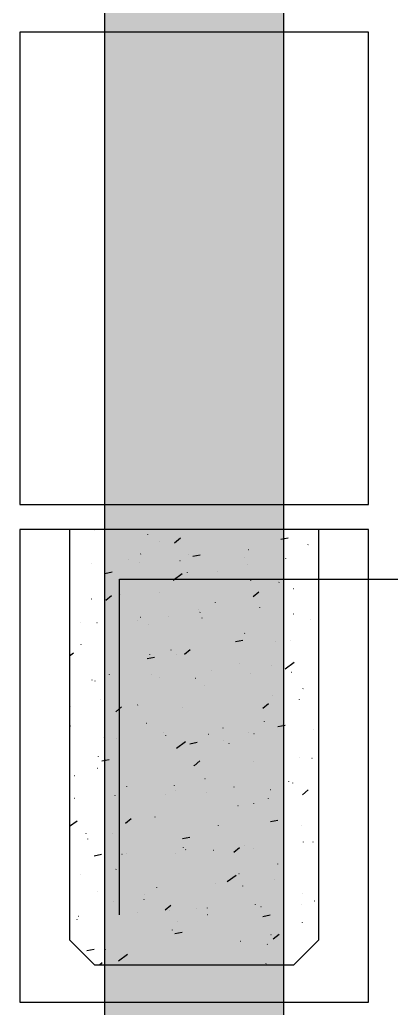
# Model space of a CAD drawing. Extents: x 0 to 119, y 0 to 84.
# Drawn here: x 67.092 to 67.688, y 67.962 to 69.552 of the extents above; entities that cross this region are included whole.
import ezdxf

# ---------------------------------------------------------------- set-up
doc = ezdxf.new("R2010")
doc.units = 0
doc.header["$MEASUREMENT"] = 0
for name, color, linetype in [('29', 9, 'CONTINUOUS'), ('4', 5, 'CONTINUOUS'), ('9', 8, 'CONTINUOUS')]:
    doc.layers.add(name, color=color, linetype=linetype)

msp = doc.modelspace()

# ---------------------------------------------------------------- linework, layer by layer
at = {"layer": '29', "color": 9, "linetype": 'Continuous'}
msp.add_lwpolyline([(67.227788, 63.132318), (67.515788, 63.132318), (67.515788, 74.332318), (67.227788, 74.332318), (67.227788, 63.132318)], dxfattribs=at)
for points in [[(67.227788, 63.132318), (67.515788, 63.132318), (67.515788, 74.332318)], [(67.227788, 63.132318), (67.515788, 74.332318), (67.227788, 74.332318)], [(67.227788, 63.132318), (67.227788, 74.332318), (67.227788, 63.132318)]]:
    msp.add_solid(points, dxfattribs=at)
at = {"layer": '4', "color": 5, "linetype": 'Continuous'}
for p, q in [((67.25179, 68.112318), (67.25179, 68.652318)), ((67.25179, 68.652318), (72.29179, 68.652318))]:
    msp.add_line(p, q, dxfattribs=at)
at = {"layer": '9', "color": 8, "linetype": 'Continuous'}
for p, q in [((67.65193, 68.732508), (67.09165, 68.732508)), ((67.09165, 68.732508), (67.09165, 67.972128)), ((67.212037, 68.731447), (67.212232, 68.73149)), ((67.297455, 68.724432), (67.297577, 68.724591)), ((67.65193, 67.972128), (67.65193, 68.732508)), ((67.17169, 68.722502), (67.17169, 68.722502)), ((67.315556, 68.712232), (67.315582, 68.712431)), ((67.340399, 68.711128), (67.349596, 68.718845)), ((67.511214, 68.716732), (67.522999, 68.719023)), ((67.285692, 68.692888), (67.285888, 68.692932)), ((67.362571, 68.692046), (67.362693, 68.692205)), ((67.45875, 68.700142), (67.458872, 68.7003)), ((67.554624, 68.70784), (67.554746, 68.707999)), ((67.17169, 68.67778), (67.17169, 68.67778)), ((67.17169, 68.67778), (67.17169, 68.67778)), ((67.207294, 68.676957), (67.20732, 68.677155)), ((67.266697, 68.684348), (67.266819, 68.684506)), ((67.28404, 68.679565), (67.28424, 68.679573)), ((67.34901, 68.682401), (67.34921, 68.68241)), ((67.369789, 68.689242), (67.381574, 68.691533)), ((67.452563, 68.686922), (67.452763, 68.686931)), ((67.458003, 68.676201), (67.458198, 68.676244)), ((67.519261, 68.685414), (67.519287, 68.685612)), ((67.17169, 68.674659), (67.17169, 68.674659)), ((67.17169, 68.674659), (67.17169, 68.674659)), ((67.17169, 68.674659), (67.17169, 68.674659)), ((67.17169, 68.667615), (67.17169, 68.667615)), ((67.17169, 68.667615), (67.17169, 68.667615)), ((67.228364, 68.661752), (67.240149, 68.664043)), ((67.337909, 68.650694), (67.352445, 68.661326)), ((67.360937, 68.66341), (67.360963, 68.663608)), ((67.409164, 68.665373), (67.409359, 68.665417)), ((67.17169, 68.650736), (67.17169, 68.650736)), ((67.46279, 68.650001), (67.462816, 68.650199)), ((67.508092, 68.647198), (67.508214, 68.647356)), ((67.316039, 68.631404), (67.31616, 68.631562)), ((67.46646, 68.624331), (67.475657, 68.632048)), ((67.531658, 68.637642), (67.531853, 68.637685)), ((67.17169, 68.612727), (67.17169, 68.612727)), ((67.17169, 68.612727), (67.17169, 68.612727)), ((67.206969, 68.620548), (67.207165, 68.620591)), ((67.230033, 68.61852), (67.23923, 68.626238)), ((67.252675, 68.628135), (67.252702, 68.628333)), ((67.406319, 68.614588), (67.406345, 68.614786)), ((67.37928, 68.60386), (67.379475, 68.603904)), ((67.381155, 68.599018), (67.381277, 68.599177)), ((67.477334, 68.607113), (67.477456, 68.607272)), ((67.17169, 68.580963), (67.17169, 68.580963)), ((67.17169, 68.580963), (67.17169, 68.580963)), ((67.17169, 68.580963), (67.17169, 68.580963)), ((67.189102, 68.583224), (67.189224, 68.583383)), ((67.215688, 68.582884), (67.215887, 68.582893)), ((67.280658, 68.585721), (67.280858, 68.58573)), ((67.285281, 68.591319), (67.285403, 68.591478)), ((67.330441, 68.593033), (67.330636, 68.593076)), ((67.384211, 68.590242), (67.384411, 68.590251)), ((67.531145, 68.596657), (67.531345, 68.596666)), ((67.558233, 68.587907), (67.558259, 68.588106)), ((67.17169, 68.569565), (67.17169, 68.569565)), ((67.298057, 68.579312), (67.298083, 68.579511)), ((67.452935, 68.565302), (67.45313, 68.565345)), ((67.17169, 68.560533), (67.17169, 68.560533)), ((67.17169, 68.557839), (67.17169, 68.557839)), ((67.17169, 68.557839), (67.17169, 68.557839)), ((67.17169, 68.557839), (67.17169, 68.557839)), ((67.437965, 68.552212), (67.44975, 68.554503)), ((67.501762, 68.552494), (67.501788, 68.552692)), ((67.526676, 68.554169), (67.526798, 68.554328)), ((67.17169, 68.529111), (67.178019, 68.53374)), ((67.190265, 68.547608), (67.190291, 68.547806)), ((67.334623, 68.538375), (67.334744, 68.538534)), ((67.356094, 68.531723), (67.365292, 68.539441)), ((67.251718, 68.520693), (67.251913, 68.520736)), ((67.29654, 68.524722), (67.308325, 68.527013)), ((67.300557, 68.53152), (67.300752, 68.531563)), ((67.343438, 68.53049), (67.343464, 68.530688)), ((67.445291, 68.517081), (67.445317, 68.517279)), ((67.517918, 68.508203), (67.532453, 68.518836)), ((67.17169, 68.502951), (67.17169, 68.502951)), ((67.17169, 68.502951), (67.17169, 68.502951)), ((67.17169, 68.502951), (67.17169, 68.502951)), ((67.399739, 68.505989), (67.399861, 68.506148)), ((67.495918, 68.514085), (67.49604, 68.514243)), ((67.527763, 68.502814), (67.527963, 68.502823)), ((67.17169, 68.500453), (67.17169, 68.500453)), ((67.17169, 68.487267), (67.17169, 68.487267)), ((67.207686, 68.490196), (67.207808, 68.490354)), ((67.212306, 68.489041), (67.212506, 68.489049)), ((67.235646, 68.498786), (67.235672, 68.498984)), ((67.303865, 68.498291), (67.303986, 68.49845)), ((67.315859, 68.493562), (67.316059, 68.493571)), ((67.374212, 68.492961), (67.374407, 68.493005)), ((67.462793, 68.499977), (67.462993, 68.499986)), ((67.388819, 68.481668), (67.388846, 68.481866)), ((67.546523, 68.476274), (67.546718, 68.476317)), ((67.221834, 68.45918), (67.222029, 68.459223)), ((67.497683, 68.465446), (67.497879, 68.46549)), ((67.541204, 68.458558), (67.54123, 68.458757)), ((67.17169, 68.448063), (67.17169, 68.448063)), ((67.17169, 68.448063), (67.17169, 68.448063)), ((67.17169, 68.448063), (67.17169, 68.448063)), ((67.17169, 68.443285), (67.17169, 68.443285)), ((67.172995, 68.448352), (67.17319, 68.448396)), ((67.245729, 68.439115), (67.254926, 68.446833)), ((67.281028, 68.449963), (67.281054, 68.450162)), ((67.353206, 68.445347), (67.353328, 68.445506)), ((67.482156, 68.444926), (67.491353, 68.452643)), ((67.484733, 68.423145), (67.484759, 68.423343)), ((67.17169, 68.406519), (67.17169, 68.406519)), ((67.17169, 68.406519), (67.17169, 68.406519)), ((67.172962, 68.416176), (67.172988, 68.416374)), ((67.295489, 68.420621), (67.295685, 68.420664)), ((67.418323, 68.412961), (67.418445, 68.41312)), ((67.459411, 68.406134), (67.459611, 68.406142)), ((67.506141, 68.415182), (67.517926, 68.417473)), ((67.512991, 68.419088), (67.513113, 68.419247)), ((67.562964, 68.410655), (67.563164, 68.410663)), ((67.17169, 68.393571), (67.17169, 68.393571)), ((67.17169, 68.393571), (67.17169, 68.393571)), ((67.17169, 68.393175), (67.17169, 68.393175)), ((67.17169, 68.393175), (67.17169, 68.393175)), ((67.22627, 68.397167), (67.226392, 68.397326)), ((67.247507, 68.396882), (67.247707, 68.39689)), ((67.322449, 68.405262), (67.32257, 68.405421)), ((67.326409, 68.401141), (67.326435, 68.401339)), ((67.343492, 68.380617), (67.358027, 68.391249)), ((67.39444, 68.403297), (67.39464, 68.403306)), ((67.418961, 68.393106), (67.419156, 68.393149)), ((67.4678, 68.403933), (67.467995, 68.403977)), ((67.17169, 68.37699), (67.17169, 68.37699)), ((67.364716, 68.387692), (67.376501, 68.389982)), ((67.428261, 68.387732), (67.428288, 68.38793)), ((67.218343, 68.367353), (67.218369, 68.367552)), ((67.223291, 68.360201), (67.235076, 68.362492)), ((67.37179, 68.352318), (67.380987, 68.360036)), ((67.466459, 68.358445), (67.46658, 68.358604)), ((67.541455, 68.365375), (67.54165, 68.365418)), ((67.561127, 68.364572), (67.561249, 68.364731)), ((67.17169, 68.350171), (67.17169, 68.350171)), ((67.216766, 68.348281), (67.216962, 68.348324)), ((67.37179, 68.352318), (67.371816, 68.352517)), ((67.37179, 68.352318), (67.371912, 68.352477)), ((67.17169, 68.338288), (67.17169, 68.338288)), ((67.17169, 68.338288), (67.17169, 68.338288)), ((67.179737, 68.336525), (67.179859, 68.336683)), ((67.389077, 68.331593), (67.389272, 68.331636)), ((67.5239, 68.327126), (67.523926, 68.327324)), ((67.17169, 68.326038), (67.17169, 68.326038)), ((67.17169, 68.326038), (67.17169, 68.326038)), ((67.17169, 68.326038), (67.17169, 68.326038)), ((67.263724, 68.318531), (67.26375, 68.318729)), ((67.340238, 68.320766), (67.340433, 68.320809)), ((67.341032, 68.312234), (67.341154, 68.312393)), ((67.435701, 68.318361), (67.435823, 68.31852)), ((67.494612, 68.313974), (67.494812, 68.313983)), ((67.530369, 68.324488), (67.530491, 68.324647)), ((67.545744, 68.305708), (67.554941, 68.313425)), ((67.17169, 68.299875), (67.17169, 68.299875)), ((67.17169, 68.299875), (67.17169, 68.299875)), ((67.179155, 68.300201), (67.179355, 68.30021)), ((67.244854, 68.304139), (67.244975, 68.304297)), ((67.326088, 68.306617), (67.326288, 68.306625)), ((67.391059, 68.309453), (67.391259, 68.309462)), ((67.490996, 68.2993), (67.491192, 68.299344)), ((67.17169, 68.2834), (67.17169, 68.2834)), ((67.17169, 68.2834), (67.17169, 68.2834)), ((67.17169, 68.2834), (67.17169, 68.2834)), ((67.442157, 68.288473), (67.442352, 68.288516)), ((67.467429, 68.291713), (67.467455, 68.291911)), ((67.17169, 68.25495), (67.183602, 68.263663)), ((67.261425, 68.259711), (67.270622, 68.267428)), ((67.309106, 68.269709), (67.309132, 68.269907)), ((67.494262, 68.26259), (67.506047, 68.264881)), ((67.410958, 68.2563), (67.410984, 68.256498)), ((67.544077, 68.25618), (67.544272, 68.256223)), ((67.198321, 68.243496), (67.198443, 68.243655)), ((67.200844, 68.234433), (67.20087, 68.234632)), ((67.239963, 68.243648), (67.240158, 68.243691)), ((67.352837, 68.2351), (67.364622, 68.237391)), ((67.17169, 68.228512), (67.17169, 68.228512)), ((67.17169, 68.228512), (67.17169, 68.228512)), ((67.354487, 68.220886), (67.354513, 68.221085)), ((67.358106, 68.217237), (67.358228, 68.217396)), ((67.402607, 68.216261), (67.402807, 68.21627)), ((67.435378, 68.2131), (67.444575, 68.220817)), ((67.452774, 68.223364), (67.452896, 68.223523)), ((67.467577, 68.219098), (67.467777, 68.219107)), ((67.547443, 68.229491), (67.547564, 68.22965)), ((67.562872, 68.229619), (67.562898, 68.229818)), ((67.57113, 68.223619), (67.57133, 68.223628)), ((67.17169, 68.20879), (67.17169, 68.20879)), ((67.17169, 68.20879), (67.17169, 68.20879)), ((67.17169, 68.20879), (67.17169, 68.20879)), ((67.17169, 68.206179), (67.17169, 68.206179)), ((67.17169, 68.206179), (67.17169, 68.206179)), ((67.17169, 68.199889), (67.17169, 68.199889)), ((67.211412, 68.20761), (67.223197, 68.209901)), ((67.255673, 68.209846), (67.255873, 68.209855)), ((67.263437, 68.21111), (67.263559, 68.211269)), ((67.341882, 68.211355), (67.342078, 68.211398)), ((67.17169, 68.184415), (67.17169, 68.184415)), ((67.246225, 68.185611), (67.246251, 68.185809)), ((67.506401, 68.194206), (67.506427, 68.194404)), ((67.17169, 68.173624), (67.17169, 68.173624)), ((67.189504, 68.177573), (67.189699, 68.177617)), ((67.424765, 68.165905), (67.439301, 68.176537)), ((67.443802, 68.179062), (67.443997, 68.179105)), ((67.50091, 68.168848), (67.501032, 68.169007)), ((67.311573, 68.156595), (67.311695, 68.156753)), ((67.406242, 68.162722), (67.406363, 68.16288)), ((67.44993, 68.158793), (67.449956, 68.158991)), ((67.216905, 68.150468), (67.217027, 68.150627)), ((67.291424, 68.14528), (67.291619, 68.145324)), ((67.291606, 68.136789), (67.291632, 68.136987)), ((67.545722, 68.146769), (67.545917, 68.146812)), ((67.242584, 68.134453), (67.24278, 68.134496)), ((67.325013, 68.120492), (67.33421, 68.12821)), ((67.375484, 68.122637), (67.375606, 68.122796)), ((67.393459, 68.12338), (67.393485, 68.123578)), ((67.470152, 68.128764), (67.470274, 68.128923)), ((67.479125, 68.125906), (67.479325, 68.125915)), ((67.544096, 68.128743), (67.544295, 68.128752)), ((67.564821, 68.134891), (67.564942, 68.13505)), ((67.17169, 68.118736), (67.17169, 68.118736)), ((67.17169, 68.118736), (67.17169, 68.118736)), ((67.17169, 68.118736), (67.17169, 68.118736)), ((67.17169, 68.112483), (67.17169, 68.112483)), ((67.183815, 68.105084), (67.183841, 68.105283)), ((67.186147, 68.110383), (67.186269, 68.110542)), ((67.228638, 68.11497), (67.228838, 68.114979)), ((67.280815, 68.11651), (67.280937, 68.116669)), ((67.332191, 68.119491), (67.332391, 68.1195)), ((67.393343, 68.112988), (67.393539, 68.113031)), ((67.482382, 68.109999), (67.494168, 68.11229)), ((67.17169, 68.091543), (67.17169, 68.091543)), ((67.17169, 68.091543), (67.17169, 68.091543)), ((67.336988, 68.087966), (67.337014, 68.088165)), ((67.344504, 68.10216), (67.344699, 68.102204)), ((67.545843, 68.10027), (67.545869, 68.100469)), ((67.340957, 68.082509), (67.352743, 68.0848)), ((67.495263, 68.080695), (67.495458, 68.080738)), ((67.498966, 68.073882), (67.508163, 68.081599)), ((67.178509, 68.06536), (67.178509, 68.06536)), ((67.178509, 68.06536), (67.178509, 68.06536)), ((67.178509, 68.06536), (67.178509, 68.06536)), ((67.178576, 68.065293), (67.178576, 68.065293)), ((67.178576, 68.065293), (67.178576, 68.065293)), ((67.178576, 68.065293), (67.178576, 68.065293)), ((67.199532, 68.055019), (67.211318, 68.05731)), ((67.229196, 68.056262), (67.229222, 68.05646)), ((67.446424, 68.069867), (67.446619, 68.069911)), ((67.489372, 68.064857), (67.489398, 68.065055)), ((67.190589, 68.05328), (67.190589, 68.05328)), ((67.250339, 68.038318), (67.264875, 68.04895)), ((67.21609, 68.032158), (67.21609, 68.032158)), ((67.21609, 68.032158), (67.21609, 68.032158)), ((67.219741, 68.032158), (67.223844, 68.035602)), ((67.226023, 68.032158), (67.226023, 68.032158)), ((67.226023, 68.032158), (67.226023, 68.032158)), ((67.226023, 68.032158), (67.226023, 68.032158)), ((67.241918, 68.032158), (67.241918, 68.032158)), ((67.27633, 68.032158), (67.27633, 68.032158)), ((67.27633, 68.032158), (67.27633, 68.032158)), ((67.27633, 68.032158), (67.27633, 68.032158)), ((67.277831, 68.032158), (67.277831, 68.032158)), ((67.306057, 68.032158), (67.306057, 68.032158)), ((67.306057, 68.032158), (67.306057, 68.032158)), ((67.32964, 68.032158), (67.32964, 68.032158)), ((67.381449, 68.032158), (67.381449, 68.032158)), ((67.396024, 68.032158), (67.396024, 68.032158)), ((67.396024, 68.032158), (67.396024, 68.032158)), ((67.433258, 68.032158), (67.433258, 68.032158)), ((67.449243, 68.032158), (67.449243, 68.032158)), ((67.477936, 68.032158), (67.477936, 68.032158)), ((67.477936, 68.032158), (67.477936, 68.032158)), ((67.477936, 68.032158), (67.477936, 68.032158)), ((67.485067, 68.032158), (67.485067, 68.032158)), ((67.485067, 68.032158), (67.485067, 68.032158)), ((67.485067, 68.032158), (67.485067, 68.032158)), ((67.485991, 68.032158), (67.485991, 68.032158)), ((67.487226, 68.033767), (67.487347, 68.033926)), ((67.523913, 68.032158), (67.523913, 68.032158)), ((67.523913, 68.032158), (67.523913, 68.032158)), ((67.523913, 68.032158), (67.523913, 68.032158)), ((67.537635, 68.037923), (67.537635, 68.037923)), ((67.537635, 68.037923), (67.537635, 68.037923)), ((67.537635, 68.037923), (67.537635, 68.037923)), ((67.09165, 67.972128), (67.65193, 67.972128))]:
    msp.add_line(p, q, dxfattribs=at)
for points in [[(67.091788, 68.772318), (67.651788, 68.772318), (67.651788, 69.532318), (67.091788, 69.532318), (67.091788, 68.772318)], [(67.17169, 68.072178), (67.21171, 68.032158), (67.53187, 68.032158), (67.57189, 68.072178), (67.57189, 68.732508), (67.17169, 68.732508), (67.17169, 68.072178)], [(67.17169, 68.072178), (67.21171, 68.032158), (67.53187, 68.032158), (67.57189, 68.072178), (67.57189, 68.732508), (67.17169, 68.732508), (67.17169, 68.072178)]]:
    msp.add_lwpolyline(points, dxfattribs=at)

doc.saveas('drawing.dxf')
